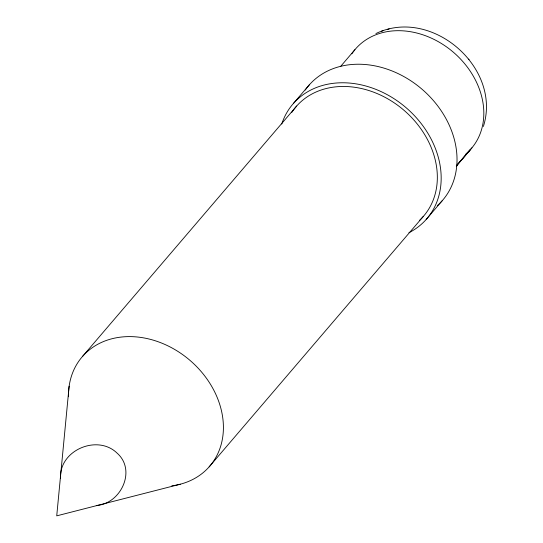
<?xml version="1.0" encoding="UTF-8"?>
<svg xmlns="http://www.w3.org/2000/svg" width="543" height="543" viewBox="0 0 543 543"><rect width="100%" height="100%" fill="white"/><g stroke="black" fill="none" stroke-linecap="round" stroke-linejoin="round"><path stroke-width="0.81" d="M69.131 386.256L56.73 515.85L180.31 484.2M483.392 126.451C502.099 67.603 431.495 6.604 375.919 33.564M293.553 103.285L309.408 84.749M82.753 356.167L296.675 106.021M340.773 66.246L354.891 49.712M456.419 165.886L470.075 149.922L456.303 165.982M209.143 466.871L423.065 216.718M426.187 219.453L442.036 200.917M456.643 165.615L471.908 147.832M387.593 29.397L389.161 28.922M381.593 31.182L383.243 30.68M96.267 505.492C120.75 504.04 136.829 470.313 117.003 453.045C97.292 433.911 58.773 450.412 60.578 478.424M468.724 59.099L469.03 59.452M281.749 124.042A88.156 70.828 40.5 0 1 405.865 107.507A88.156 70.828 40.5 0 1 408.94 232.716M305.241 90.043A88.156 70.828 40.5 0 1 422.739 89.853A88.156 70.828 40.5 0 1 437.271 205.688M68.493 396.716A84.009 67.495 40.5 0 1 136.388 336.911A84.009 67.495 40.5 0 1 221.34 410.236A84.009 67.495 40.5 0 1 171.764 485.849M291.801 112.408A84.009 67.495 40.5 0 1 403.157 109.584A84.009 67.495 40.5 0 1 419.705 220.18M351.844 53.805A76.359 61.345 40.5 0 1 454.172 52.922A76.359 61.345 40.5 0 1 465.948 153.879"/></g></svg>
